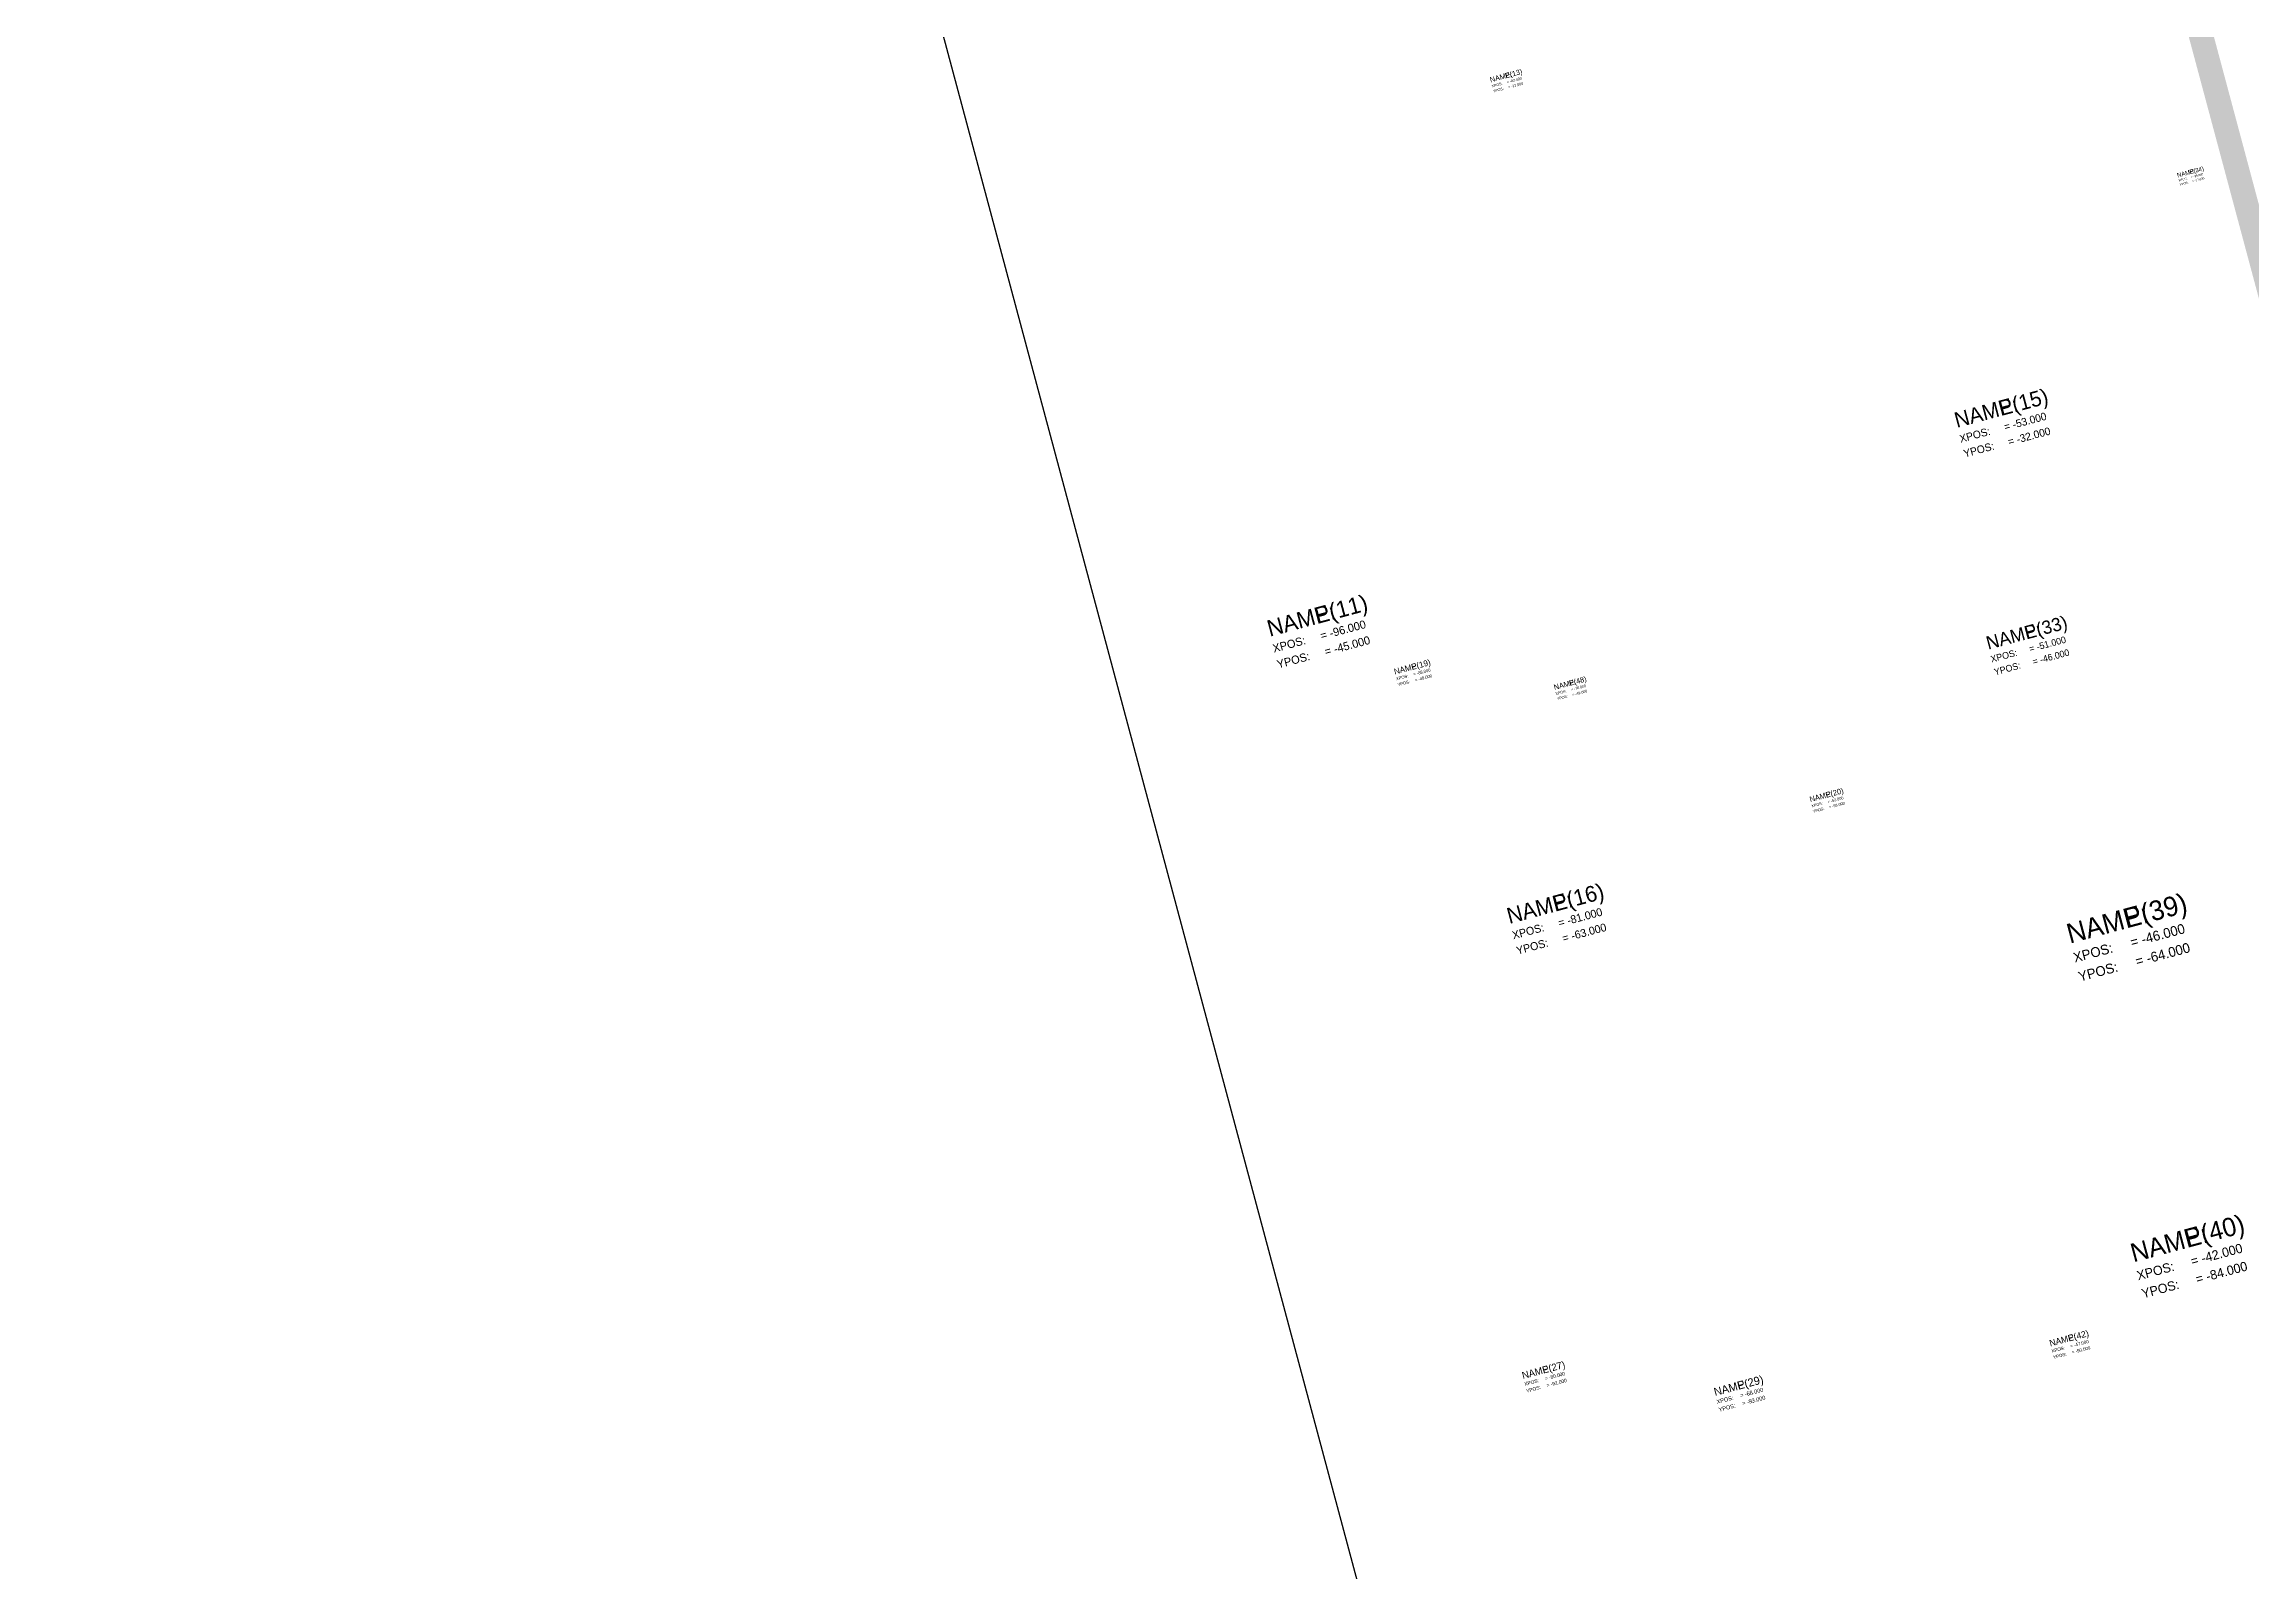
# Model space of a CAD drawing. Header units: metres. Extents: x -311 to 752, y -373 to 924.
# Drawn here: x -172.4 to -34.3, y -104.5 to -8.9 of the extents above; entities that cross this region are included whole.
import ezdxf

# ---------------------------------------------------------------- set-up
doc = ezdxf.new("R2010")
doc.units = ezdxf.units.M

# ---------------------------------------------------------------- blocks, each defined once
blk = doc.blocks.new('штамп')
at = {"layer": 'F_TitleBox', "color": 4}
blk.add_lwpolyline([(-34, -98), (-34, 199), (176, 199), (176, -98), (-34, -98)], close=True, dxfattribs=at)
at = {"layer": 'F_TitleBox', "color": 2, "const_width": 0.4}
blk.add_lwpolyline([(-14, -93), (-14, 194), (171, 194), (171, -93), (-14, -93)], close=True, dxfattribs=at)
at = {"color": 3}
blk.add_attdef('NAME', (1, 0), '', height=0.5, dxfattribs=at)
blk = doc.blocks.new('FLAG')
at = {"color": 3}
blk.add_text('NAME:', height=0.5, dxfattribs=at).set_placement((0, -0.5))
at = {"color": 4}
for s, p in [('XPOS:', (0, -1)), ('YPOS:', (0, -1.5))]:
    blk.add_text(s, height=0.25, dxfattribs=at).set_placement(p)
at = {"color": 3}
blk.add_attdef('NAME', (1.5, -0.5), '', height=0.5, dxfattribs=at)
at = {"color": 4}
for tag, p in [('XPOS', (1.5, -1)), ('YPOS', (1.5, -1.5))]:
    blk.add_attdef(tag, p, '', height=0.25, dxfattribs=at)

msp = doc.modelspace()

# ---------------------------------------------------------------- block references
at = {"xscale": 3.8, "yscale": 3.8, "zscale": 3.8, "rotation": 15}
msp.add_blockref('штамп', (10, 20), dxfattribs=at)
at = {"rotation": 15}
for p, xscale, yscale, zscale, values in [((-82, -11), 0.6560918449846713, 0.6560918449846713, 0.6560918449846713, {'NAME': 'P(13)', 'XPOS': '= -82.000', 'YPOS': '= -11.000'}), ((-39, -17), 0.5379167242453864, 0.5379167242453864, 0.5379167242453864, {'NAME': 'P(34)', 'XPOS': '= -39.000', 'YPOS': '= -17.000'}), ((-53, -32), 1.917623328402537, 1.917623328402537, 1.917623328402537, {'NAME': 'P(15)', 'XPOS': '= -53.000', 'YPOS': '= -32.000'}), ((-96, -45), 2.055069010663442, 2.055069010663442, 2.055069010663442, {'NAME': 'P(11)', 'XPOS': '= -96.000', 'YPOS': '= -45.000'}), ((-51, -46), 1.6611111735398076, 1.6611111735398076, 1.6611111735398076, {'NAME': 'P(33)', 'XPOS': '= -51.000', 'YPOS': '= -46.000'}), ((-88, -48), 0.7493221683482567, 0.7493221683482567, 0.7493221683482567, {'NAME': 'P(19)', 'XPOS': '= -88.000', 'YPOS': '= -48.000'}), ((-78, -49), 0.6600816354989871, 0.6600816354989871, 0.6600816354989871, {'NAME': 'P(48)', 'XPOS': '= -78.000', 'YPOS': '= -49.000'}), ((-62, -56), 0.6958277316833357, 0.6958277316833357, 0.6958277316833357, {'NAME': 'P(20)', 'XPOS': '= -62.000', 'YPOS': '= -56.000'}), ((-81, -63), 1.9865056115695476, 1.9865056115695476, 1.9865056115695476, {'NAME': 'P(16)', 'XPOS': '= -81.000', 'YPOS': '= -63.000'}), ((-46, -64), 2.4606735729085027, 2.4606735729085027, 2.4606735729085027, {'NAME': 'P(39)', 'XPOS': '= -46.000', 'YPOS': '= -64.000'}), ((-42, -84), 2.3308638914784385, 2.3308638914784385, 2.3308638914784385, {'NAME': 'P(40)', 'XPOS': '= -42.000', 'YPOS': '= -84.000'}), ((-47, -90), 0.806589072512012, 0.806589072512012, 0.806589072512012, {'NAME': 'P(42)', 'XPOS': '= -47.000', 'YPOS': '= -90.000'}), ((-80, -92), 0.8828803858644905, 0.8828803858644905, 0.8828803858644905, {'NAME': 'P(27)', 'XPOS': '= -80.000', 'YPOS': '= -92.000'}), ((-68, -93), 1.013863309070279, 1.013863309070279, 1.013863309070279, {'NAME': 'P(29)', 'XPOS': '= -68.000', 'YPOS': '= -93.000'})]:
    msp.add_blockref('FLAG', p, dxfattribs=dict(at, xscale=xscale, yscale=yscale, zscale=zscale)).add_auto_attribs(values)

doc.saveas('drawing.dxf')
